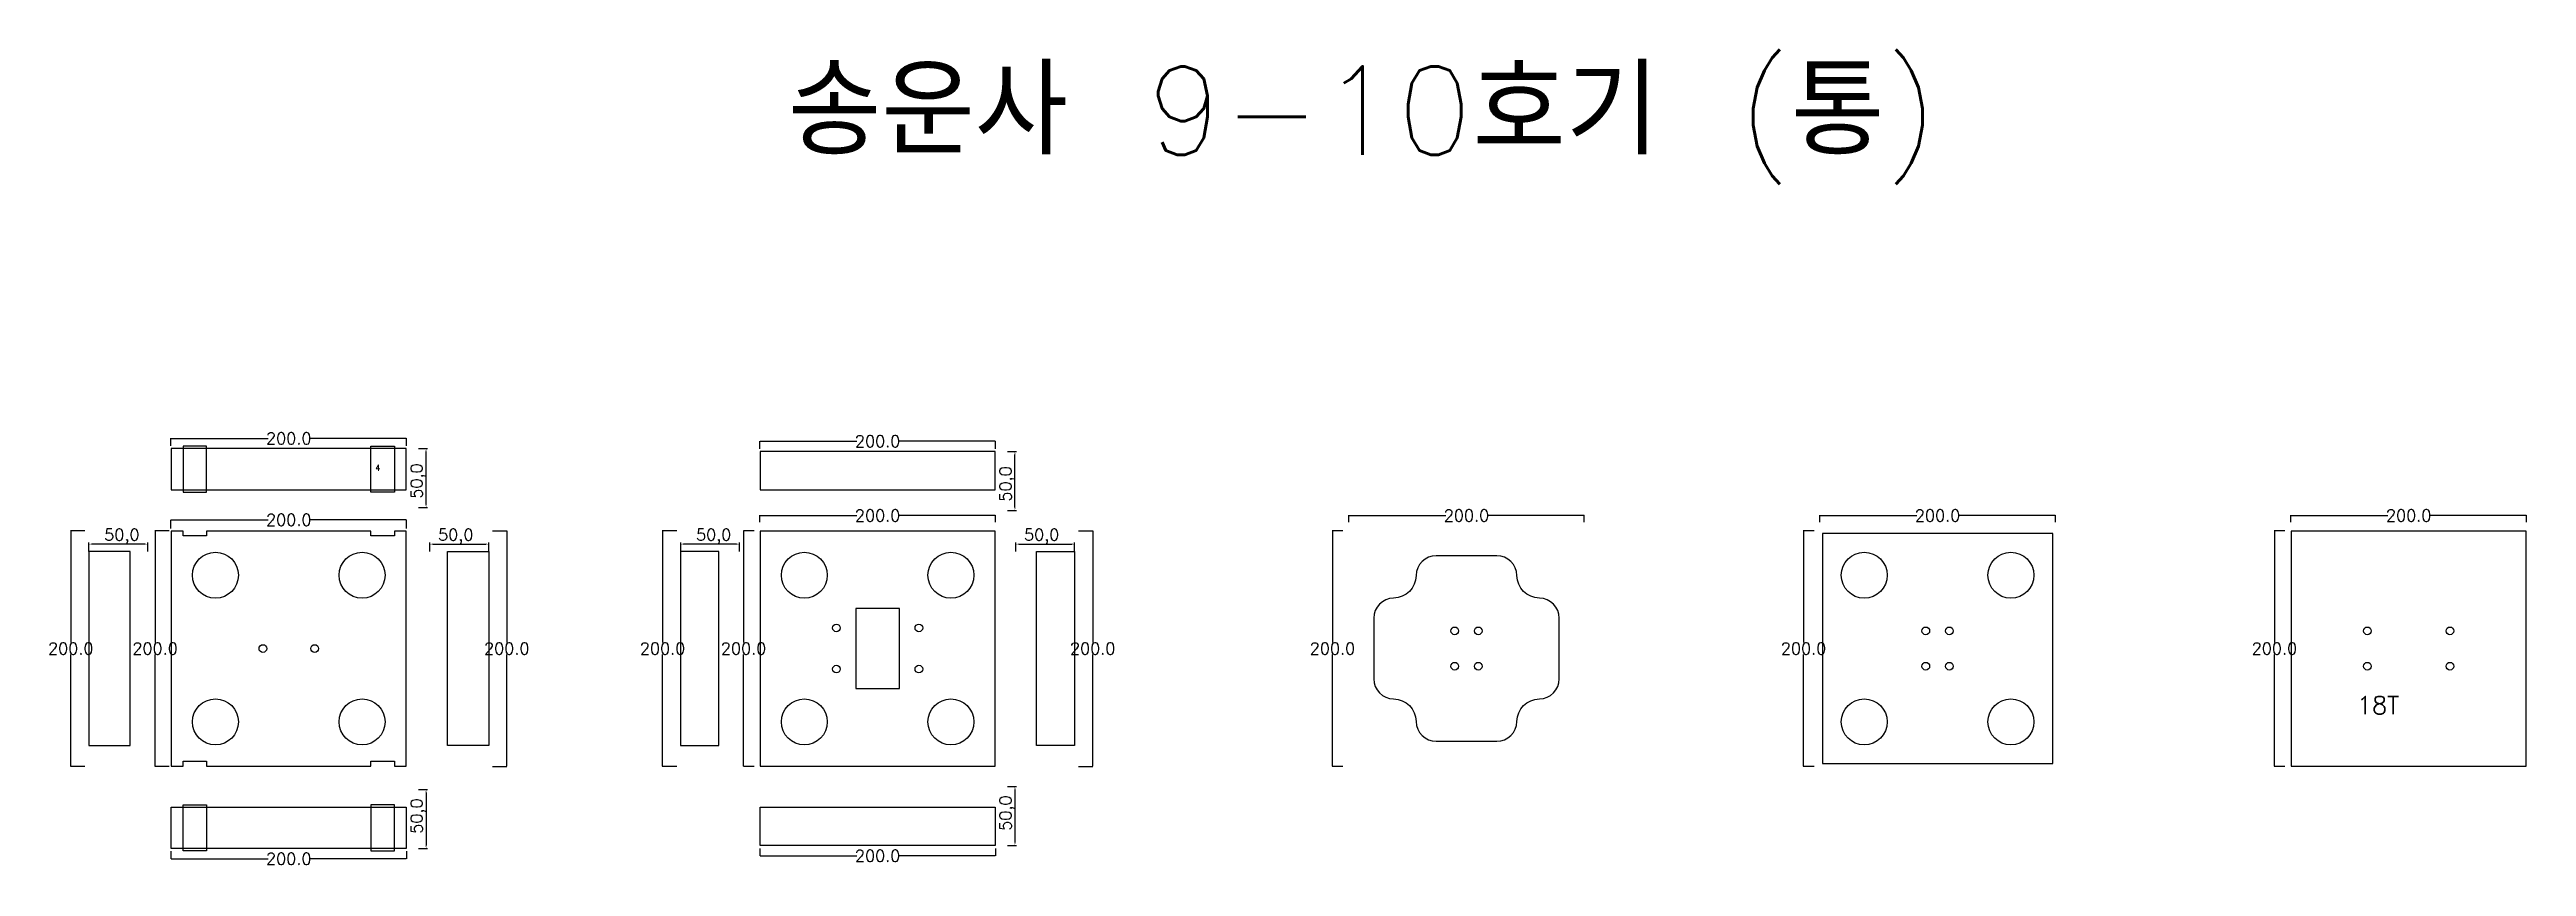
# Model space of a CAD drawing. Header units: millimetres. Extents: x 2170 to 4273, y 544 to 1238.
import ezdxf

# ---------------------------------------------------------------- set-up
doc = ezdxf.new("R2010")
doc.units = ezdxf.units.MM
for name, color, linetype in [('TEXT', 7, 'Continuous'), ('볼트 구멍', 7, 'Continuous'), ('치구', 7, 'Continuous'), ('치수', 7, 'Continuous')]:
    doc.layers.add(name, color=color, linetype=linetype)
doc.styles.get("Standard").update_dxf_attribs({"font": 'txt.shx', "bigfont": 'whgtxt.shx'})
doc.dimstyles.new('ISO-25', dxfattribs={"dimtxt": 2.5, "dimasz": 2.5, "dimexe": 1.25, "dimexo": 0.625, "dimtad": 1, "dimtxsty": 'Standard', "dimcen": 2.5, "dimadec": 0, "dimazin": 0, "dimtfac": 1, "dimtmove": 0, "dimatfit": 3, "dimfxl": 0, "dimarcsym": 0})
doc.dimstyles.get("Standard").update_dxf_attribs({"dimtxt": 7, "dimasz": 0.18, "dimexe": 0.18, "dimexo": 0.0625, "dimgap": 0.09, "dimtad": 0, "dimtih": 1, "dimtoh": 1, "dimdec": 1, "dimzin": 0, "dimdsep": 46, "dimtxsty": 'Standard', "dimcen": 0.09, "dimadec": 0, "dimazin": 0, "dimtfac": 1, "dimtdec": 1, "dimtofl": 0, "dimtmove": 0, "dimatfit": 3, "dimfxl": 0, "dimtolj": 1, "dimtzin": 0, "dimarcsym": 0})

# ---------------------------------------------------------------- blocks, each defined once
blk = doc.blocks.new('*D1')
at = {"layer": 'Defpoints', "color": 0}
for p in [(2973.3, 904.9), (2773.3, 898.5), (2973.3, 898.5)]:
    blk.add_point(p, dxfattribs=at)
at = {"layer": '치수', "color": 0, "lineweight": -2}
for p, q in [((2773.3, 898.6), (2773.3, 905.1)), ((2773.5, 904.9), (2855.7, 904.9)), ((2973.1, 904.9), (2890.9, 904.9)), ((2973.3, 898.6), (2973.3, 905.1))]:
    blk.add_line(p, q, dxfattribs=at)
at = {"layer": '치수', "color": 0}
for points in [[(2773.5, 904.9), (2773.5, 904.9), (2773.3, 904.9)], [(2973.1, 904.9), (2973.1, 904.9), (2973.3, 904.9)]]:
    blk.add_solid(points, dxfattribs=at)
at = {"layer": '치수', "color": 0, "insert": (2873.3, 904.9), "char_height": 10, "attachment_point": 5}
blk.add_mtext('\\A1;200.0', dxfattribs=at)
blk = doc.blocks.new('*D2')
at = {"layer": 'Defpoints', "color": 0}
for p in [(2773.3, 559.4), (2973.3, 559.4), (2973.3, 553)]:
    blk.add_point(p, dxfattribs=at)
at = {"layer": '치수', "color": 0, "lineweight": -2}
for p, q in [((2773.3, 559.3), (2773.3, 552.8)), ((2773.5, 553), (2855.7, 553)), ((2973.1, 553), (2890.9, 553)), ((2973.3, 559.3), (2973.3, 552.8))]:
    blk.add_line(p, q, dxfattribs=at)
at = {"layer": '치수', "color": 0}
for points in [[(2773.5, 553), (2773.5, 552.9), (2773.3, 553)], [(2973.1, 553), (2973.1, 552.9), (2973.3, 553)]]:
    blk.add_solid(points, dxfattribs=at)
at = {"layer": '치수', "color": 0, "insert": (2873.3, 553), "char_height": 10, "attachment_point": 5}
blk.add_mtext('\\A1;200.0', dxfattribs=at)
blk = doc.blocks.new('*D3')
at = {"layer": 'Defpoints', "color": 0}
for p in [(2973.3, 841.9), (2773.3, 836.1), (2973.3, 836.1)]:
    blk.add_point(p, dxfattribs=at)
at = {"layer": '치수', "color": 0, "lineweight": -2}
for p, q in [((2773.3, 836.1), (2773.3, 842.1)), ((2773.5, 841.9), (2855.7, 841.9)), ((2973.1, 841.9), (2890.9, 841.9)), ((2973.3, 836.1), (2973.3, 842.1))]:
    blk.add_line(p, q, dxfattribs=at)
at = {"layer": '치수', "color": 0}
for points in [[(2773.5, 842), (2773.5, 841.9), (2773.3, 841.9)], [(2973.1, 842), (2973.1, 841.9), (2973.3, 841.9)]]:
    blk.add_solid(points, dxfattribs=at)
at = {"layer": '치수', "color": 0, "insert": (2873.3, 841.9), "char_height": 10, "attachment_point": 5}
blk.add_mtext('\\A1;200.0', dxfattribs=at)
blk = doc.blocks.new('*D4')
at = {"layer": 'Defpoints', "color": 0}
for p in [(2702.8, 828.9), (2690.7, 628.9), (2702.8, 628.9)]:
    blk.add_point(p, dxfattribs=at)
at = {"layer": '치수', "color": 0, "lineweight": -2}
for p, q in [((2702.7, 828.9), (2690.5, 828.9)), ((2690.7, 828.8), (2690.7, 734)), ((2690.7, 629.1), (2690.7, 723.9)), ((2702.7, 628.9), (2690.5, 628.9))]:
    blk.add_line(p, q, dxfattribs=at)
at = {"layer": '치수', "color": 0}
for points in [[(2690.7, 828.8), (2690.7, 828.8), (2690.7, 828.9)], [(2690.7, 629.1), (2690.7, 629.1), (2690.7, 628.9)]]:
    blk.add_solid(points, dxfattribs=at)
at = {"layer": '치수', "color": 0, "insert": (2690.7, 728.9), "char_height": 10, "attachment_point": 5}
blk.add_mtext('\\A1;200.0', dxfattribs=at)
blk = doc.blocks.new('*D5')
at = {"layer": 'Defpoints', "color": 0}
for p in [(2768.4, 828.9), (2759.5, 628.9), (2768.4, 628.9)]:
    blk.add_point(p, dxfattribs=at)
at = {"layer": '치수', "color": 0, "lineweight": -2}
for p, q in [((2768.4, 828.9), (2759.3, 828.9)), ((2759.5, 828.8), (2759.5, 734)), ((2759.5, 629.1), (2759.5, 723.9)), ((2768.4, 628.9), (2759.3, 628.9))]:
    blk.add_line(p, q, dxfattribs=at)
at = {"layer": '치수', "color": 0}
for points in [[(2759.5, 828.8), (2759.5, 828.8), (2759.5, 828.9)], [(2759.5, 629.1), (2759.5, 629.1), (2759.5, 628.9)]]:
    blk.add_solid(points, dxfattribs=at)
at = {"layer": '치수', "color": 0, "insert": (2759.5, 728.9), "char_height": 10, "attachment_point": 5}
blk.add_mtext('\\A1;200.0', dxfattribs=at)
blk = doc.blocks.new('*D6')
at = {"layer": 'Defpoints', "color": 0}
for p in [(2546.4, 828.9), (2546.4, 628.9), (2558.4, 628.9)]:
    blk.add_point(p, dxfattribs=at)
at = {"layer": '치수', "color": 0, "lineweight": -2}
for p, q in [((2546.4, 828.9), (2558.6, 828.9)), ((2558.4, 828.8), (2558.4, 734)), ((2558.4, 629.1), (2558.4, 723.9)), ((2546.4, 628.9), (2558.6, 628.9))]:
    blk.add_line(p, q, dxfattribs=at)
at = {"layer": '치수', "color": 0}
for points in [[(2558.4, 828.8), (2558.5, 828.8), (2558.4, 828.9)], [(2558.4, 629.1), (2558.5, 629.1), (2558.4, 628.9)]]:
    blk.add_solid(points, dxfattribs=at)
at = {"layer": '치수', "color": 0, "insert": (2558.4, 728.9), "char_height": 10, "attachment_point": 5}
blk.add_mtext('\\A1;200.0', dxfattribs=at)
blk = doc.blocks.new('*D7')
at = {"layer": 'Defpoints', "color": 0}
for p in [(2200.3, 828.9), (2188.2, 628.9), (2200.3, 628.9)]:
    blk.add_point(p, dxfattribs=at)
at = {"layer": '치수', "color": 0, "lineweight": -2}
for p, q in [((2200.2, 828.9), (2188, 828.9)), ((2188.2, 828.8), (2188.2, 734)), ((2188.2, 629.1), (2188.2, 723.9)), ((2200.2, 628.9), (2188, 628.9))]:
    blk.add_line(p, q, dxfattribs=at)
at = {"layer": '치수', "color": 0}
for points in [[(2188.2, 828.8), (2188.2, 828.8), (2188.2, 828.9)], [(2188.2, 629.1), (2188.2, 629.1), (2188.2, 628.9)]]:
    blk.add_solid(points, dxfattribs=at)
at = {"layer": '치수', "color": 0, "insert": (2188.2, 728.9), "char_height": 10, "attachment_point": 5}
blk.add_mtext('\\A1;200.0', dxfattribs=at)
blk = doc.blocks.new('*D8')
at = {"layer": 'Defpoints', "color": 0}
for p in [(2271.8, 828.9), (2259.8, 628.9), (2271.8, 628.9)]:
    blk.add_point(p, dxfattribs=at)
at = {"layer": '치수', "color": 0, "lineweight": -2}
for p, q in [((2271.8, 828.9), (2259.6, 828.9)), ((2259.8, 828.8), (2259.8, 734)), ((2259.8, 629.1), (2259.8, 723.9)), ((2271.8, 628.9), (2259.6, 628.9))]:
    blk.add_line(p, q, dxfattribs=at)
at = {"layer": '치수', "color": 0}
for points in [[(2259.7, 828.8), (2259.8, 828.8), (2259.8, 828.9)], [(2259.7, 629.1), (2259.8, 629.1), (2259.8, 628.9)]]:
    blk.add_solid(points, dxfattribs=at)
at = {"layer": '치수', "color": 0, "insert": (2259.8, 728.9), "char_height": 10, "attachment_point": 5}
blk.add_mtext('\\A1;200.0', dxfattribs=at)
blk = doc.blocks.new('*D9')
at = {"layer": 'Defpoints', "color": 0}
for p in [(2273.3, 556.9), (2473.3, 556.9), (2473.3, 550.5)]:
    blk.add_point(p, dxfattribs=at)
at = {"layer": '치수', "color": 0, "lineweight": -2}
for p, q in [((2273.3, 556.8), (2273.3, 550.3)), ((2273.5, 550.5), (2355.7, 550.5)), ((2473.1, 550.5), (2390.9, 550.5)), ((2473.3, 556.8), (2473.3, 550.3))]:
    blk.add_line(p, q, dxfattribs=at)
at = {"layer": '치수', "color": 0}
for points in [[(2273.5, 550.5), (2273.5, 550.4), (2273.3, 550.5)], [(2473.1, 550.5), (2473.1, 550.4), (2473.3, 550.5)]]:
    blk.add_solid(points, dxfattribs=at)
at = {"layer": '치수', "color": 0, "insert": (2373.3, 550.5), "char_height": 10, "attachment_point": 5}
blk.add_mtext('\\A1;200.0', dxfattribs=at)
blk = doc.blocks.new('*D10')
at = {"layer": 'Defpoints', "color": 0}
for p in [(2483, 609.2), (2483, 559.2), (2489.9, 559.2)]:
    blk.add_point(p, dxfattribs=at)
at = {"layer": '치수', "color": 0, "lineweight": -2}
for p, q in [((2483.6, 609.2), (2491.1, 609.2)), ((2489.9, 606.7), (2489.9, 561.7)), ((2483.6, 559.2), (2491.1, 559.2))]:
    blk.add_line(p, q, dxfattribs=at)
at = {"layer": '치수', "color": 0}
for points in [[(2489.5, 606.7), (2490.3, 606.7), (2489.9, 609.2)], [(2489.5, 561.7), (2490.3, 561.7), (2489.9, 559.2)]]:
    blk.add_solid(points, dxfattribs=at)
at = {"layer": '치수', "color": 0, "insert": (2483.4, 586.7), "char_height": 10, "attachment_point": 5, "rotation": 90}
blk.add_mtext('50,0', dxfattribs=at)
blk = doc.blocks.new('*D11')
at = {"layer": 'Defpoints', "color": 0}
for p in [(2473.3, 907.4), (2273.3, 901), (2473.3, 901)]:
    blk.add_point(p, dxfattribs=at)
at = {"layer": '치수', "color": 0, "lineweight": -2}
for p, q in [((2273.3, 901.1), (2273.3, 907.6)), ((2273.5, 907.4), (2355.7, 907.4)), ((2473.1, 907.4), (2390.9, 907.4)), ((2473.3, 901.1), (2473.3, 907.6))]:
    blk.add_line(p, q, dxfattribs=at)
at = {"layer": '치수', "color": 0}
for points in [[(2273.5, 907.4), (2273.5, 907.4), (2273.3, 907.4)], [(2473.1, 907.4), (2473.1, 907.4), (2473.3, 907.4)]]:
    blk.add_solid(points, dxfattribs=at)
at = {"layer": '치수', "color": 0, "insert": (2373.3, 907.4), "char_height": 10, "attachment_point": 5}
blk.add_mtext('\\A1;200.0', dxfattribs=at)
blk = doc.blocks.new('*D12')
at = {"layer": 'Defpoints', "color": 0}
for p in [(2273.3, 830.8), (2473.3, 838.2), (2473.3, 830.8)]:
    blk.add_point(p, dxfattribs=at)
at = {"layer": '치수', "color": 0, "lineweight": -2}
for p, q in [((2273.3, 830.8), (2273.3, 838.3)), ((2273.5, 838.2), (2355.7, 838.2)), ((2473.1, 838.2), (2390.9, 838.2)), ((2473.3, 830.8), (2473.3, 838.3))]:
    blk.add_line(p, q, dxfattribs=at)
at = {"layer": '치수', "color": 0}
for points in [[(2273.5, 838.2), (2273.5, 838.1), (2273.3, 838.2)], [(2473.1, 838.2), (2473.1, 838.1), (2473.3, 838.2)]]:
    blk.add_solid(points, dxfattribs=at)
at = {"layer": '치수', "color": 0, "insert": (2373.3, 838.2), "char_height": 10, "attachment_point": 5}
blk.add_mtext('\\A1;200.0', dxfattribs=at)
blk = doc.blocks.new('*D13')
at = {"layer": 'Defpoints', "color": 0}
for p in [(2203.6, 817.6), (2203.6, 810.7), (2253.6, 810.7)]:
    blk.add_point(p, dxfattribs=at)
at = {"layer": '치수', "color": 0, "lineweight": -2}
for p, q in [((2203.6, 811.4), (2203.6, 818.9)), ((2251.1, 817.6), (2206.1, 817.6)), ((2253.6, 811.4), (2253.6, 818.9))]:
    blk.add_line(p, q, dxfattribs=at)
at = {"layer": '치수', "color": 0}
for points in [[(2206.1, 818), (2206.1, 817.2), (2203.6, 817.6)], [(2251.1, 818), (2251.1, 817.2), (2253.6, 817.6)]]:
    blk.add_solid(points, dxfattribs=at)
at = {"layer": '치수', "color": 0, "insert": (2231.6, 824.1), "char_height": 10, "attachment_point": 5}
blk.add_mtext('50,0', dxfattribs=at)
blk = doc.blocks.new('*D14')
at = {"layer": 'Defpoints', "color": 0}
for p in [(2493.1, 810.7), (2543.1, 817.6), (2543.1, 810.7)]:
    blk.add_point(p, dxfattribs=at)
at = {"layer": '치수', "color": 0, "lineweight": -2}
for p, q in [((2493.1, 811.4), (2493.1, 818.9)), ((2495.6, 817.6), (2540.6, 817.6)), ((2543.1, 811.4), (2543.1, 818.9))]:
    blk.add_line(p, q, dxfattribs=at)
at = {"layer": '치수', "color": 0}
for points in [[(2495.6, 818), (2495.6, 817.2), (2493.1, 817.6)], [(2540.6, 818), (2540.6, 817.2), (2543.1, 817.6)]]:
    blk.add_solid(points, dxfattribs=at)
at = {"layer": '치수', "color": 0, "insert": (2515.1, 824.1), "char_height": 10, "attachment_point": 5}
blk.add_mtext('50,0', dxfattribs=at)
blk = doc.blocks.new('*D15')
at = {"layer": 'Defpoints', "color": 0}
for p in [(2483, 898.7), (2489.9, 898.7), (2483, 848.7)]:
    blk.add_point(p, dxfattribs=at)
at = {"layer": '치수', "color": 0, "lineweight": -2}
for p, q in [((2483.6, 898.7), (2491.1, 898.7)), ((2489.9, 851.2), (2489.9, 896.2)), ((2483.6, 848.7), (2491.1, 848.7))]:
    blk.add_line(p, q, dxfattribs=at)
at = {"layer": '치수', "color": 0}
for points in [[(2489.5, 896.2), (2490.3, 896.2), (2489.9, 898.7)], [(2489.5, 851.2), (2490.3, 851.2), (2489.9, 848.7)]]:
    blk.add_solid(points, dxfattribs=at)
at = {"layer": '치수', "color": 0, "insert": (2483.4, 871.2), "char_height": 10, "attachment_point": 5, "rotation": 90}
blk.add_mtext('50,0', dxfattribs=at)
blk = doc.blocks.new('*D16')
at = {"layer": 'Defpoints', "color": 0}
for p in [(2706.1, 817.6), (2706.1, 810.7), (2756.1, 810.7)]:
    blk.add_point(p, dxfattribs=at)
at = {"layer": '치수', "color": 0, "lineweight": -2}
for p, q in [((2706.1, 811.4), (2706.1, 818.9)), ((2753.6, 817.6), (2708.6, 817.6)), ((2756.1, 811.4), (2756.1, 818.9))]:
    blk.add_line(p, q, dxfattribs=at)
at = {"layer": '치수', "color": 0}
for points in [[(2708.6, 818), (2708.6, 817.2), (2706.1, 817.6)], [(2753.6, 818), (2753.6, 817.2), (2756.1, 817.6)]]:
    blk.add_solid(points, dxfattribs=at)
at = {"layer": '치수', "color": 0, "insert": (2734.1, 824.1), "char_height": 10, "attachment_point": 5}
blk.add_mtext('50,0', dxfattribs=at)
blk = doc.blocks.new('*D17')
at = {"layer": 'Defpoints', "color": 0}
for p in [(3668.4, 828.9), (3659.5, 628.9), (3668.4, 628.9)]:
    blk.add_point(p, dxfattribs=at)
at = {"layer": '치수', "color": 0, "lineweight": -2}
for p, q in [((3668.4, 828.9), (3659.3, 828.9)), ((3659.5, 828.8), (3659.5, 734)), ((3659.5, 629.1), (3659.5, 723.9)), ((3668.4, 628.9), (3659.3, 628.9))]:
    blk.add_line(p, q, dxfattribs=at)
at = {"layer": '치수', "color": 0}
for points in [[(3659.5, 828.8), (3659.5, 828.8), (3659.5, 828.9)], [(3659.5, 629.1), (3659.5, 629.1), (3659.5, 628.9)]]:
    blk.add_solid(points, dxfattribs=at)
at = {"layer": '치수', "color": 0, "insert": (3659.5, 728.9), "char_height": 10, "attachment_point": 5}
blk.add_mtext('\\A1;200.0', dxfattribs=at)
blk = doc.blocks.new('*D18')
at = {"layer": 'Defpoints', "color": 0}
for p in [(3268.4, 828.9), (3259.5, 628.9), (3268.4, 628.9)]:
    blk.add_point(p, dxfattribs=at)
at = {"layer": '치수', "color": 0, "lineweight": -2}
for p, q in [((3268.4, 828.9), (3259.3, 828.9)), ((3259.5, 828.8), (3259.5, 734)), ((3259.5, 629.1), (3259.5, 723.9)), ((3268.4, 628.9), (3259.3, 628.9))]:
    blk.add_line(p, q, dxfattribs=at)
at = {"layer": '치수', "color": 0}
for points in [[(3259.5, 828.8), (3259.5, 828.8), (3259.5, 828.9)], [(3259.5, 629.1), (3259.5, 629.1), (3259.5, 628.9)]]:
    blk.add_solid(points, dxfattribs=at)
at = {"layer": '치수', "color": 0, "insert": (3259.5, 728.9), "char_height": 10, "attachment_point": 5}
blk.add_mtext('\\A1;200.0', dxfattribs=at)
blk = doc.blocks.new('*D19')
at = {"layer": 'Defpoints', "color": 0}
for p in [(3043.9, 828.9), (3043.9, 628.9), (3055.9, 628.9)]:
    blk.add_point(p, dxfattribs=at)
at = {"layer": '치수', "color": 0, "lineweight": -2}
for p, q in [((3043.9, 828.9), (3056.1, 828.9)), ((3055.9, 828.8), (3055.9, 734)), ((3055.9, 629.1), (3055.9, 723.9)), ((3043.9, 628.9), (3056.1, 628.9))]:
    blk.add_line(p, q, dxfattribs=at)
at = {"layer": '치수', "color": 0}
for points in [[(3055.9, 828.8), (3056, 828.8), (3055.9, 828.9)], [(3055.9, 629.1), (3056, 629.1), (3055.9, 628.9)]]:
    blk.add_solid(points, dxfattribs=at)
at = {"layer": '치수', "color": 0, "insert": (3055.9, 728.9), "char_height": 10, "attachment_point": 5}
blk.add_mtext('\\A1;200.0', dxfattribs=at)
blk = doc.blocks.new('*D20')
at = {"layer": 'Defpoints', "color": 0}
for p in [(2983, 611.7), (2983, 561.7), (2989.9, 561.7)]:
    blk.add_point(p, dxfattribs=at)
at = {"layer": '치수', "color": 0, "lineweight": -2}
for p, q in [((2983.6, 611.7), (2991.1, 611.7)), ((2989.9, 609.2), (2989.9, 564.2)), ((2983.6, 561.7), (2991.1, 561.7))]:
    blk.add_line(p, q, dxfattribs=at)
at = {"layer": '치수', "color": 0}
for points in [[(2989.5, 609.2), (2990.3, 609.2), (2989.9, 611.7)], [(2989.5, 564.2), (2990.3, 564.2), (2989.9, 561.7)]]:
    blk.add_solid(points, dxfattribs=at)
at = {"layer": '치수', "color": 0, "insert": (2983.4, 589.2), "char_height": 10, "attachment_point": 5, "rotation": 90}
blk.add_mtext('50,0', dxfattribs=at)
blk = doc.blocks.new('*D21')
at = {"layer": 'Defpoints', "color": 0}
for p in [(2983, 896.2), (2989.9, 896.2), (2983, 846.2)]:
    blk.add_point(p, dxfattribs=at)
at = {"layer": '치수', "color": 0, "lineweight": -2}
for p, q in [((2983.6, 896.2), (2991.1, 896.2)), ((2989.9, 848.7), (2989.9, 893.7)), ((2983.6, 846.2), (2991.1, 846.2))]:
    blk.add_line(p, q, dxfattribs=at)
at = {"layer": '치수', "color": 0}
for points in [[(2989.5, 893.7), (2990.3, 893.7), (2989.9, 896.2)], [(2989.5, 848.7), (2990.3, 848.7), (2989.9, 846.2)]]:
    blk.add_solid(points, dxfattribs=at)
at = {"layer": '치수', "color": 0, "insert": (2983.4, 868.7), "char_height": 10, "attachment_point": 5, "rotation": 90}
blk.add_mtext('50,0', dxfattribs=at)
blk = doc.blocks.new('*D22')
at = {"layer": 'Defpoints', "color": 0}
for p in [(2990.6, 810.7), (3040.6, 817.6), (3040.6, 810.7)]:
    blk.add_point(p, dxfattribs=at)
at = {"layer": '치수', "color": 0, "lineweight": -2}
for p, q in [((2990.6, 811.4), (2990.6, 818.9)), ((2993.1, 817.6), (3038.1, 817.6)), ((3040.6, 811.4), (3040.6, 818.9))]:
    blk.add_line(p, q, dxfattribs=at)
at = {"layer": '치수', "color": 0}
for points in [[(2993.1, 818), (2993.1, 817.2), (2990.6, 817.6)], [(3038.1, 818), (3038.1, 817.2), (3040.6, 817.6)]]:
    blk.add_solid(points, dxfattribs=at)
at = {"layer": '치수', "color": 0, "insert": (3012.6, 824.1), "char_height": 10, "attachment_point": 5}
blk.add_mtext('50,0', dxfattribs=at)
blk = doc.blocks.new('*D23')
at = {"layer": 'Defpoints', "color": 0}
for p in [(3473.3, 841.9), (3273.3, 836.1), (3473.3, 836.1)]:
    blk.add_point(p, dxfattribs=at)
at = {"layer": '치수', "color": 0, "lineweight": -2}
for p, q in [((3273.3, 836.1), (3273.3, 842.1)), ((3273.5, 841.9), (3355.7, 841.9)), ((3473.1, 841.9), (3390.9, 841.9)), ((3473.3, 836.1), (3473.3, 842.1))]:
    blk.add_line(p, q, dxfattribs=at)
at = {"layer": '치수', "color": 0}
for points in [[(3273.5, 842), (3273.5, 841.9), (3273.3, 841.9)], [(3473.1, 842), (3473.1, 841.9), (3473.3, 841.9)]]:
    blk.add_solid(points, dxfattribs=at)
at = {"layer": '치수', "color": 0, "insert": (3373.3, 841.9), "char_height": 10, "attachment_point": 5}
blk.add_mtext('\\A1;200.0', dxfattribs=at)
blk = doc.blocks.new('*D24')
at = {"layer": 'Defpoints', "color": 0}
for p in [(3873.3, 841.9), (3673.3, 836.1), (3873.3, 836.1)]:
    blk.add_point(p, dxfattribs=at)
at = {"layer": '치수', "color": 0, "lineweight": -2}
for p, q in [((3673.3, 836.1), (3673.3, 842.1)), ((3673.5, 841.9), (3755.7, 841.9)), ((3873.1, 841.9), (3790.9, 841.9)), ((3873.3, 836.1), (3873.3, 842.1))]:
    blk.add_line(p, q, dxfattribs=at)
at = {"layer": '치수', "color": 0}
for points in [[(3673.5, 842), (3673.5, 841.9), (3673.3, 841.9)], [(3873.1, 842), (3873.1, 841.9), (3873.3, 841.9)]]:
    blk.add_solid(points, dxfattribs=at)
at = {"layer": '치수', "color": 0, "insert": (3773.3, 841.9), "char_height": 10, "attachment_point": 5}
blk.add_mtext('\\A1;200.0', dxfattribs=at)
blk = doc.blocks.new('*D25')
at = {"layer": 'Defpoints', "color": 0}
for p in [(4068.2, 828.9), (4059.3, 628.9), (4068.2, 628.9)]:
    blk.add_point(p, dxfattribs=at)
at = {"layer": '치수', "color": 0, "lineweight": -2}
for p, q in [((4068.1, 828.9), (4059.1, 828.9)), ((4059.3, 828.8), (4059.3, 734)), ((4059.3, 629.1), (4059.3, 723.9)), ((4068.1, 628.9), (4059.1, 628.9))]:
    blk.add_line(p, q, dxfattribs=at)
at = {"layer": '치수', "color": 0}
for points in [[(4059.2, 828.8), (4059.3, 828.8), (4059.3, 828.9)], [(4059.2, 629.1), (4059.3, 629.1), (4059.3, 628.9)]]:
    blk.add_solid(points, dxfattribs=at)
at = {"layer": '치수', "color": 0, "insert": (4059.3, 728.9), "char_height": 10, "attachment_point": 5}
blk.add_mtext('\\A1;200.0', dxfattribs=at)
blk = doc.blocks.new('*D26')
at = {"layer": 'Defpoints', "color": 0}
for p in [(4273.3, 841.9), (4073.3, 836.1), (4273.3, 836.1)]:
    blk.add_point(p, dxfattribs=at)
at = {"layer": '치수', "color": 0, "lineweight": -2}
for p, q in [((4073.3, 836.1), (4073.3, 842.1)), ((4073.5, 841.9), (4155.7, 841.9)), ((4273.1, 841.9), (4190.9, 841.9)), ((4273.3, 836.1), (4273.3, 842.1))]:
    blk.add_line(p, q, dxfattribs=at)
at = {"layer": '치수', "color": 0}
for points in [[(4073.5, 842), (4073.5, 841.9), (4073.3, 841.9)], [(4273.1, 842), (4273.1, 841.9), (4273.3, 841.9)]]:
    blk.add_solid(points, dxfattribs=at)
at = {"layer": '치수', "color": 0, "insert": (4173.3, 841.9), "char_height": 10, "attachment_point": 5}
blk.add_mtext('\\A1;200.0', dxfattribs=at)

msp = doc.modelspace()

# ---------------------------------------------------------------- linework, layer by layer
at = {"layer": '볼트 구멍', "color": 3}
msp.add_lwpolyline([(2854.81, 694.95), (2891.81, 694.95), (2891.81, 762.95), (2854.81, 762.95)], close=True, dxfattribs=at)
for centre in [(2838.31, 746.45), (2908.31, 746.45), (3363.31, 743.95), (3383.31, 743.95), (3763.31, 743.95), (3783.31, 743.95), (4138.31, 743.95), (4208.31, 743.95), (2351.31, 728.95), (2395.31, 728.95), (3363.31, 713.95), (3383.31, 713.95), (3763.31, 713.95), (3783.31, 713.95), (4138.31, 713.95), (4208.31, 713.95), (2838.31, 711.45), (2908.31, 711.45)]:
    msp.add_circle(centre, 3.25, dxfattribs=at)
at = {"layer": '치구'}
for points in [[(2273.56, 863.7), (2473.06, 863.7), (2473.06, 898.7), (2273.56, 898.7)], [(2773.56, 863.7), (2973.06, 863.7), (2973.06, 896.2), (2773.56, 896.2)], [(2273.56, 629.2), (2283.56, 629.2), (2283.56, 633.2), (2303.56, 633.2), (2303.56, 629.2), (2443.06, 629.2), (2443.06, 633.2), (2463.06, 633.2), (2463.06, 629.2), (2473.06, 629.2), (2473.06, 828.7), (2463.06, 828.7), (2463.06, 824.7), (2443.06, 824.7), (2443.06, 828.7), (2303.56, 828.7), (2303.56, 824.7), (2283.56, 824.7), (2283.56, 828.7), (2273.56, 828.7)], [(2773.56, 828.7), (2773.56, 629.2), (2973.06, 629.2), (2973.06, 828.7)], [(3675.56, 826.7), (3675.56, 631.2), (3871.06, 631.2), (3871.06, 826.7)], [(4073.56, 828.7), (4073.56, 629.2), (4273.06, 629.2), (4273.06, 828.7)], [(2238.56, 811.3), (2203.56, 811.3), (2203.56, 646.6), (2238.56, 646.6)], [(2508.06, 811.3), (2543.06, 811.3), (2543.06, 646.6), (2508.06, 646.6)], [(2738.56, 811.3), (2706.06, 811.3), (2706.06, 646.59), (2738.56, 646.59)], [(3008.06, 811.3), (3040.56, 811.3), (3040.56, 646.59), (3008.06, 646.59)], [(2273.56, 594.2), (2473.06, 594.2), (2473.06, 559.2), (2273.56, 559.2)], [(2773.56, 594.2), (2973.06, 594.2), (2973.06, 561.7), (2773.56, 561.7)]]:
    msp.add_lwpolyline(points, close=True, dxfattribs=at)
at = {"layer": '치구', "color": 1}
for points in [[(2283.56, 861.7), (2303.56, 861.7), (2303.56, 900.69), (2283.56, 900.69)], [(2463.06, 861.7), (2443.06, 861.7), (2443.06, 900.69), (2463.06, 900.69)], [(2283.56, 596.2), (2303.56, 596.2), (2303.56, 557.2), (2283.56, 557.2)], [(2463.06, 596.2), (2443.06, 596.2), (2443.06, 557.2), (2463.06, 557.2)]]:
    msp.add_lwpolyline(points, close=True, dxfattribs=at)
at = {"layer": '치구'}
msp.add_lwpolyline([(3311.32, 686.19, -0.4062114), (3330.55, 666.96, 0.4102069), (3347.55, 650.2), (3399.06, 650.2, 0.4102069), (3416.06, 666.96, -0.4062114), (3435.29, 686.19, 0.4102069), (3452.06, 703.19), (3452.06, 754.7, 0.4102069), (3435.29, 771.7, -0.4062114), (3416.06, 790.93, 0.4102069), (3399.06, 807.7), (3347.55, 807.7, 0.4102069), (3330.55, 790.93, -0.4062114), (3311.32, 771.7, 0.4102069), (3294.55, 754.7), (3294.55, 703.19, 0.4102069)], format="xyb", close=True, dxfattribs=at)
for centre in [(2311.06, 791.2), (2435.56, 791.2), (2811.05, 791.2), (2935.56, 791.2), (3711.05, 791.2), (3835.56, 791.2), (2311.06, 666.7), (2435.56, 666.7), (2811.05, 666.7), (2935.56, 666.7), (3711.05, 666.7), (3835.56, 666.7)]:
    msp.add_circle(centre, 19.5, dxfattribs=at)

# ---------------------------------------------------------------- texts
at = {"layer": 'TEXT', "color": 3}
msp.add_text('송운사 9-10호기 (통)', height=75, dxfattribs=at).set_placement((2797.02, 1148.23))
at = {"layer": 'TEXT', "color": 1}
for s, height, p in [('4', 5, (2446.77, 879.9)), ('18T', 15, (4129.32, 673.34))]:
    msp.add_text(s, height=height, dxfattribs=at).set_placement(p)

# ---------------------------------------------------------------- dimensions: what is measured, and where the dimension line sits
at = {"layer": '치수', "color": 4}
for base, p1, p2, dimstyle, override, picture, middle in [((2473.31, 907.42), (2273.31, 901.02), (2473.31, 901.02), 'Standard', {"dimtxt": 10}, '*D11', (2373.31, 907.42)), ((2973.31, 904.92), (2773.31, 898.52), (2973.31, 898.52), 'Standard', {"dimtxt": 10}, '*D1', (2873.31, 904.92)), ((2543.06, 817.62), (2493.06, 810.75), (2543.06, 810.75), 'ISO-25', {"dimtxt": 10, "dimdec": 1, "dimzin": 0, "dimtdec": 1}, '*D14', (2515.06, 817.62)), ((3040.56, 817.63), (2990.56, 810.75), (3040.56, 810.75), 'ISO-25', {"dimtxt": 10, "dimdec": 1, "dimzin": 0, "dimtdec": 1}, '*D22', (3012.56, 817.63)), ((2473.31, 550.47), (2273.31, 556.87), (2473.31, 556.87), 'Standard', {"dimtxt": 10}, '*D9', (2373.31, 550.47)), ((2973.31, 552.97), (2773.31, 559.37), (2973.31, 559.37), 'Standard', {"dimtxt": 10}, '*D2', (2873.31, 552.97))]:
    dim = msp.add_linear_dim(base=base, p1=p1, p2=p2, dimstyle=dimstyle, override=override, dxfattribs=at)
    dim.commit()
    dim.dimension.update_dxf_attribs({"geometry": picture, "text_midpoint": middle, "dimtype": 160})
for base, p1, p2, angle, picture, middle in [((2489.88, 898.7), (2482.98, 848.7), (2482.98, 898.7), 90, '*D15', (2489.88, 871.2)), ((2989.88, 896.2), (2982.98, 846.2), (2982.98, 896.2), 90, '*D21', (2989.88, 868.7)), ((2203.56, 817.62), (2253.56, 810.75), (2203.56, 810.75), 180, '*D13', (2231.56, 817.62)), ((2706.06, 817.63), (2756.06, 810.75), (2706.06, 810.75), 180, '*D16', (2734.06, 817.63)), ((2989.88, 561.7), (2982.98, 611.7), (2982.98, 561.7), 270, '*D20', (2989.88, 589.2)), ((2489.88, 559.2), (2482.98, 609.2), (2482.98, 559.2), 270, '*D10', (2489.88, 586.7))]:
    dim = msp.add_linear_dim(base=base, p1=p1, p2=p2, angle=angle, dimstyle='ISO-25', override={"dimtxt": 10, "dimdec": 1, "dimzin": 0, "dimtdec": 1}, dxfattribs=at)
    dim.commit()
    dim.dimension.update_dxf_attribs({"geometry": picture, "text_midpoint": middle, "dimtype": 160})
for base, p1, p2, picture, middle in [((2473.31, 838.17), (2273.31, 830.77), (2473.31, 830.77), '*D12', (2373.31, 838.17)), ((2973.31, 841.94), (2773.31, 836.05), (2973.31, 836.05), '*D3', (2873.31, 841.94)), ((3473.31, 841.94), (3273.31, 836.05), (3473.31, 836.05), '*D23', (3373.31, 841.94)), ((3873.31, 841.94), (3673.31, 836.05), (3873.31, 836.05), '*D24', (3773.31, 841.94)), ((4273.31, 841.94), (4073.31, 836.05), (4273.31, 836.05), '*D26', (4173.31, 841.94))]:
    dim = msp.add_linear_dim(base=base, p1=p1, p2=p2, dimstyle='Standard', override={"dimtxt": 10}, dxfattribs=at)
    dim.commit()
    dim.dimension.update_dxf_attribs({"geometry": picture, "text_midpoint": middle})
for base, p1, p2, picture, middle in [((2188.19, 628.95), (2200.26, 828.95), (2200.26, 628.95), '*D7', (2188.19, 728.95)), ((2259.78, 628.95), (2271.84, 828.95), (2271.84, 628.95), '*D8', (2259.78, 728.95)), ((2558.42, 628.95), (2546.35, 828.95), (2546.35, 628.95), '*D6', (2558.42, 728.95)), ((2690.69, 628.95), (2702.76, 828.95), (2702.76, 628.95), '*D4', (2690.69, 728.95)), ((2759.51, 628.95), (2768.41, 828.95), (2768.41, 628.95), '*D5', (2759.51, 728.95)), ((3055.92, 628.95), (3043.85, 828.95), (3043.85, 628.95), '*D19', (3055.92, 728.95)), ((3259.51, 628.95), (3268.41, 828.95), (3268.41, 628.95), '*D18', (3259.51, 728.95)), ((3659.51, 628.95), (3668.41, 828.95), (3668.41, 628.95), '*D17', (3659.51, 728.95)), ((4059.26, 628.95), (4068.16, 828.95), (4068.16, 628.95), '*D25', (4059.26, 728.95))]:
    dim = msp.add_linear_dim(base=base, p1=p1, p2=p2, angle=90, dimstyle='Standard', override={"dimtxt": 10}, dxfattribs=at)
    dim.commit()
    dim.dimension.update_dxf_attribs({"geometry": picture, "text_midpoint": middle})

doc.saveas('drawing.dxf')
